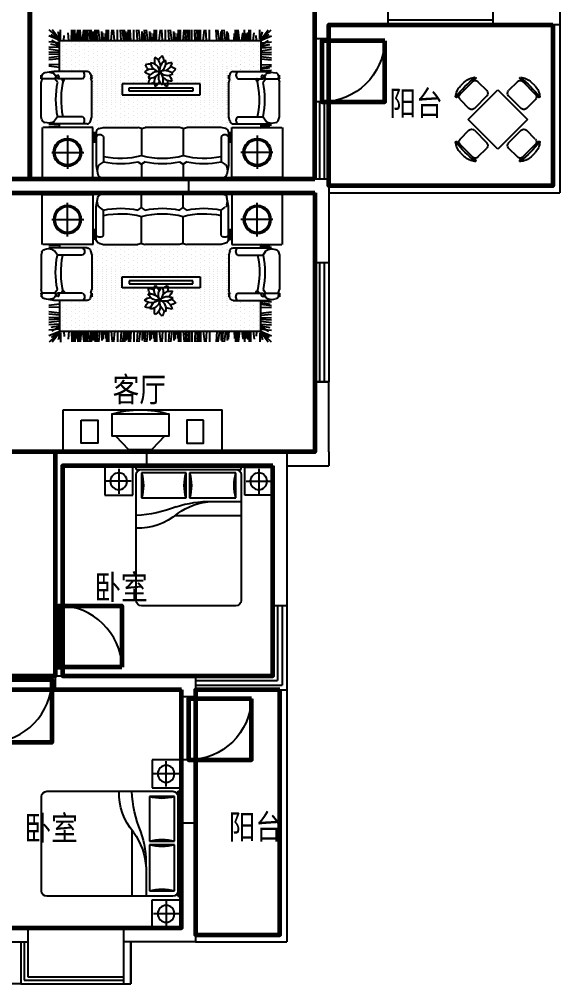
# Model space of a CAD drawing. Extents: x -355483 to -326583, y -641147 to -611949.
# Drawn here: x -335303 to -327583, y -641147 to -627369 of the extents above; entities that cross this region are included whole.
import ezdxf

# ---------------------------------------------------------------- set-up
doc = ezdxf.new("R2010")
doc.units = 0
doc.header["$LTSCALE"] = 1000
doc.header["$MEASUREMENT"] = 0
doc.layers.get('0').update_dxf_attribs({"linetype": 'CONTINUOUS'})
for name, color, linetype in [('BALCONY', 2, 'CONTINUOUS'), ('JG', 8, 'CONTINUOUS'), ('JIAJU', 252, 'CONTINUOUS'), ('PL', 8, 'CONTINUOUS'), ('PUB_DIM', 3, 'CONTINUOUS'), ('PUB_TEXT', 7, 'CONTINUOUS'), ('WALL', 2, 'CONTINUOUS'), ('WINDOW', 3, 'CONTINUOUS'), ('洁具', 6, 'CONTINUOUS')]:
    doc.layers.add(name, color=color, linetype=linetype)
for name, color, linetype, lineweight in [('GT_卧室', 1, 'CONTINUOUS', 60), ('GT_客厅', 2, 'CONTINUOUS', 60), ('GT_过道', 30, 'CONTINUOUS', 60), ('GT_门', 245, 'CONTINUOUS', 60), ('GT_阳台', 6, 'CONTINUOUS', 60), ('GT_餐厅', 3, 'CONTINUOUS', 60)]:
    doc.layers.add(name, color=color, linetype=linetype, lineweight=lineweight)
doc.layers.get('PUB_DIM').off()
doc.styles.add('-黑体', font='simhei.ttf', dxfattribs={"width": 0.7})
doc.styles.add('ATT', font='TXT')
doc.styles.add('DIM_FONT', font='ROMAND.shx', dxfattribs={"width": 0.7})
doc.styles.get("Standard").update_dxf_attribs({"font": 'GBENOR', "bigfont": 'GBCBIG'})

# ---------------------------------------------------------------- blocks, each defined once
blk = doc.blocks.new('12PPLT03')
at = {"color": 0, "linetype": 'ByBlock'}
for centre, radius, start, end in [((-0.374, 0.045), 0.323, 57.5086, 91.2476), ((0.135, 0.406), 0.518, 184.2105, 205.3514), ((0.152, 0.32), 0.354, 170.7761, 244.5159), ((-0.318, 0.073), 0.327, 347.0447, 68.2473), ((0.333, 0.25), 0.417, 143.1301, 173.4932), ((-0.292, 0.25), 0.384, 351.1324, 40.6013), ((0.428, -0.003), 0.518, 112.2105, 133.3514), ((-0.073, 0.37), 0.323, 345.5086, 19.2476), ((-0.328, -0.2), 0.384, 63.1324, 112.6013), ((-0.135, 0.394), 0.417, 215.1301, 245.4932), ((-0.168, -0.28), 0.327, 59.0447, 140.2473), ((-0.257, 0.244), 0.354, 242.7761, 316.5159), ((-0.311, -0.169), 0.354, 314.7761, 28.5159), ((-0.029, 0.325), 0.327, 275.0447, 356.2473), ((0.351, -0.046), 0.354, 98.7761, 172.5159), ((0.065, -0.348), 0.354, 26.7761, 100.5159), ((0.3, 0.128), 0.327, 203.0447, 284.2473), ((0.148, 0.355), 0.384, 279.1324, 328.6013), ((0.341, -0.24), 0.417, 71.1301, 101.4931), ((0.129, -0.408), 0.518, 40.2105, 61.3514), ((-0.159, -0.342), 0.323, 129.5086, 163.2476), ((-0.344, 0.254), 0.518, 256.2105, 277.3514), ((0.089, -0.374), 0.384, 135.1324, 184.6013), ((-0.417, -0.006), 0.417, 287.1301, 317.4932), ((0.214, -0.246), 0.327, 131.0447, 212.2473), ((0.383, -0.031), 0.384, 207.1324, 256.6013), ((-0.123, -0.398), 0.417, 359.1301, 29.4931), ((0.329, 0.183), 0.323, 273.5086, 307.2476), ((0.276, -0.256), 0.323, 201.5086, 235.2476), ((-0.348, -0.249), 0.518, 328.2105, 349.3514)]:
    blk.add_arc(centre, radius, start, end, dxfattribs=at)
at = {"color": 0, "linetype": 'ByBlock', "style": 'ATT'}
for tag, p, flags in [('ITEM', (0, -2.25), 3), ('ROOM_NUMBER', (0, -3.583), 1)]:
    blk.add_attdef(tag, p, '', height=1, dxfattribs=dict(at, flags=flags))
blk = doc.blocks.new('F-FLOW5')
at = {"xscale": 6, "yscale": 6, "zscale": 6}
blk.add_blockref('12PPLT03', (-0.03, 0.27), dxfattribs=at)
blk = doc.blocks.new('-FLOW4')
at = {"xscale": 75, "yscale": 75, "zscale": 75}
blk.add_blockref('F-FLOW5', (-3, -19), dxfattribs=at)
blk = doc.blocks.new('A$C651D3A54')
at = {"layer": 'JG'}
for p, q in [((279, 1967), (116, 2119)), ((276, 1967), (158, 2119)), ((267, 1993), (242, 2089)), ((280, 1986), (280, 2119)), ((398, 1965), (385, 2077)), ((436, 1965), (438, 2118)), ((456, 1965), (456, 2118)), ((472, 1965), (476, 2081)), ((485, 1965), (484, 2118)), ((493, 1965), (491, 2067)), ((512, 1965), (524, 2118)), ((523, 1965), (540, 2118)), ((523, 1965), (529, 2077)), ((543, 1965), (543, 2077)), ((560, 1965), (548, 2068)), ((571, 1965), (559, 2118)), ((594, 1965), (613, 2118)), ((616, 1965), (616, 2118)), ((622, 1965), (624, 2118)), ((631, 1965), (642, 2118)), ((634, 1965), (640, 2077)), ((648, 1965), (653, 2118)), ((668, 1965), (657, 2118)), ((669, 1965), (666, 2067)), ((705, 1965), (686, 2118)), ((718, 1965), (716, 2118)), ((731, 1965), (731, 2096)), ((752, 1965), (746, 2077)), ((750, 1965), (756, 2077)), ((755, 1965), (755, 2096)), ((756, 1965), (773, 2118)), ((770, 1965), (770, 2096)), ((776, 1965), (770, 2077)), ((781, 1965), (784, 2067)), ((804, 1965), (792, 2118)), ((803, 1965), (793, 2118)), ((803, 1965), (798, 2118)), ((841, 1965), (821, 2118)), ((867, 1965), (867, 2096)), ((887, 1965), (881, 2077)), ((917, 1965), (919, 2067)), ((938, 1965), (933, 2118)), ((963, 1965), (961, 2118)), ((1001, 1965), (1018, 2118)), ((1049, 1965), (1037, 2118)), ((1093, 1965), (1093, 2118)), ((1146, 1965), (1135, 2118)), ((1183, 1965), (1164, 2118)), ((1195, 1965), (1194, 2118)), ((1209, 1965), (1209, 2096)), ((1229, 1965), (1223, 2077)), ((1233, 1965), (1250, 2118)), ((1259, 1965), (1261, 2067)), ((1281, 1965), (1269, 2118)), ((1280, 1965), (1275, 2118)), ((1326, 1965), (1326, 2118)), ((1378, 1965), (1368, 2118)), ((1415, 1965), (1396, 2118)), ((1442, 1965), (1442, 2096)), ((1462, 1965), (1456, 2077)), ((1490, 1965), (1479, 2118)), ((1527, 1965), (1507, 2118)), ((1553, 1965), (1553, 2096)), ((1573, 1965), (1567, 2077)), ((1603, 1965), (1605, 2067)), ((1624, 1965), (1619, 2118)), ((1649, 1965), (1647, 2118)), ((1687, 1965), (1704, 2118)), ((1735, 1965), (1723, 2118)), ((1779, 1965), (1779, 2118)), ((1832, 1965), (1821, 2118)), ((1869, 1965), (1850, 2118)), ((1895, 1965), (1895, 2096)), ((1915, 1965), (1909, 2077)), ((1945, 1965), (1947, 2067)), ((1966, 1965), (1961, 2118)), ((1991, 1965), (1990, 2118)), ((2029, 1965), (2046, 2118)), ((2060, 1965), (2077, 2118)), ((2077, 1965), (2065, 2118)), ((2108, 1965), (2096, 2118)), ((2122, 1965), (2122, 2118)), ((2153, 1965), (2153, 2118)), ((2205, 1965), (2195, 2118)), ((2202, 1965), (2196, 2077)), ((2243, 1965), (2223, 2118)), ((2232, 1965), (2234, 2067)), ((2253, 1965), (2248, 2118)), ((2269, 1965), (2269, 2096)), ((2278, 1965), (2276, 2118)), ((2316, 1965), (2333, 2118)), ((2364, 1965), (2352, 2118)), ((2408, 1965), (2408, 2118)), ((2509, 1965), (2499, 2118)), ((2547, 1965), (2527, 2118)), ((2573, 1965), (2573, 2096)), ((2596, 1965), (2586, 2118)), ((2593, 1965), (2587, 2077)), ((2633, 1965), (2614, 2118)), ((2659, 1965), (2659, 2096)), ((2680, 1965), (2674, 2077)), ((2760, 1965), (2763, 2067)), ((2782, 1965), (2777, 2118)), ((2798, 1965), (2788, 2118)), ((2795, 1965), (2789, 2077)), ((2807, 1965), (2805, 2118)), ((2835, 1965), (2816, 2118)), ((2869, 1965), (2881, 2068)), ((2886, 1965), (2886, 2077)), ((2906, 1965), (2900, 2077)), ((2917, 1965), (2905, 2118)), ((2936, 1965), (2938, 2067)), ((2957, 1965), (2953, 2081)), ((2973, 1965), (2973, 2118)), ((2993, 1965), (2992, 2118)), ((3031, 1965), (3044, 2077)), ((3067, 2118), (3067, 2118)), ((3124, 1985), (3124, 2118)), ((3125, 1965), (3288, 2118)), ((3128, 1965), (3246, 2118)), ((3137, 1992), (3162, 2088)), ((268, 1967), (110, 2032)), ((263, 1935), (110, 1949)), ((263, 1963), (145, 2054)), ((263, 1901), (156, 1964)), ((301, 1940), (301, 1940)), ((325, 1967), (330, 2039)), ((429, 1940), (429, 1940)), ((556, 1940), (556, 1940)), ((683, 1940), (683, 1940)), ((810, 1940), (810, 1940)), ((937, 1940), (937, 1940)), ((1064, 1940), (1064, 1940)), ((1192, 1940), (1192, 1940)), ((1319, 1940), (1319, 1940)), ((1446, 1940), (1446, 1940)), ((1573, 1940), (1573, 1940)), ((1700, 1940), (1700, 1940)), ((1828, 1940), (1828, 1940)), ((1955, 1940), (1955, 1940)), ((2082, 1940), (2082, 1940)), ((2209, 1940), (2209, 1940)), ((2336, 1940), (2336, 1940)), ((2464, 1940), (2464, 1940)), ((2591, 1940), (2591, 1940)), ((2718, 1940), (2718, 1940)), ((2845, 1940), (2845, 1940)), ((2972, 1940), (2972, 1940)), ((3079, 1965), (3074, 2037)), ((3100, 1940), (3100, 1940)), ((3136, 1965), (3294, 2031)), ((3141, 1961), (3259, 2052)), ((3141, 1901), (3248, 1964)), ((3141, 1899), (3248, 1963)), ((3141, 1935), (3294, 1949)), ((3141, 1933), (3294, 1947)), ((263, 1864), (110, 1873)), ((263, 1821), (110, 1841)), ((263, 1794), (110, 1801)), ((263, 1887), (138, 1912)), ((301, 1876), (301, 1876)), ((301, 1812), (301, 1812)), ((365, 1908), (365, 1908)), ((365, 1844), (365, 1844)), ((429, 1876), (429, 1876)), ((429, 1812), (429, 1812)), ((492, 1908), (492, 1908)), ((492, 1844), (492, 1844)), ((556, 1876), (556, 1876)), ((556, 1812), (556, 1812)), ((619, 1908), (619, 1908)), ((619, 1844), (619, 1844)), ((683, 1876), (683, 1876)), ((683, 1812), (683, 1812)), ((747, 1908), (747, 1908)), ((747, 1844), (747, 1844)), ((810, 1876), (810, 1876)), ((810, 1812), (810, 1812)), ((874, 1908), (874, 1908)), ((874, 1844), (874, 1844)), ((937, 1876), (937, 1876)), ((937, 1812), (937, 1812)), ((1001, 1908), (1001, 1908)), ((1001, 1844), (1001, 1844)), ((1064, 1876), (1064, 1876)), ((1064, 1812), (1064, 1812)), ((1128, 1908), (1128, 1908)), ((1128, 1844), (1128, 1844)), ((1192, 1876), (1192, 1876)), ((1192, 1812), (1192, 1812)), ((1255, 1908), (1255, 1908)), ((1255, 1844), (1255, 1844)), ((1319, 1876), (1319, 1876)), ((1319, 1812), (1319, 1812)), ((1382, 1908), (1382, 1908)), ((1382, 1844), (1382, 1844)), ((1446, 1876), (1446, 1876)), ((1446, 1812), (1446, 1812)), ((1510, 1908), (1510, 1908)), ((1510, 1844), (1510, 1844)), ((1573, 1876), (1573, 1876)), ((1573, 1812), (1573, 1812)), ((1637, 1908), (1637, 1908)), ((1637, 1844), (1637, 1844)), ((1700, 1876), (1700, 1876)), ((1700, 1812), (1700, 1812)), ((1764, 1908), (1764, 1908)), ((1764, 1844), (1764, 1844)), ((1828, 1876), (1828, 1876)), ((1828, 1812), (1828, 1812)), ((1891, 1908), (1891, 1908)), ((1891, 1844), (1891, 1844)), ((1955, 1876), (1955, 1876)), ((1955, 1812), (1955, 1812)), ((2018, 1908), (2018, 1908)), ((2018, 1844), (2018, 1844)), ((2082, 1876), (2082, 1876)), ((2082, 1812), (2082, 1812)), ((2146, 1908), (2146, 1908)), ((2146, 1844), (2146, 1844)), ((2209, 1876), (2209, 1876)), ((2209, 1812), (2209, 1812)), ((2273, 1908), (2273, 1908)), ((2273, 1844), (2273, 1844)), ((2336, 1876), (2336, 1876)), ((2336, 1812), (2336, 1812)), ((2400, 1908), (2400, 1908)), ((2400, 1844), (2400, 1844)), ((2464, 1876), (2464, 1876)), ((2464, 1812), (2464, 1812)), ((2527, 1908), (2527, 1908)), ((2527, 1844), (2527, 1844)), ((2591, 1876), (2591, 1876)), ((2591, 1812), (2591, 1812)), ((2654, 1908), (2654, 1908)), ((2654, 1844), (2654, 1844)), ((2718, 1876), (2718, 1876)), ((2718, 1812), (2718, 1812)), ((2782, 1908), (2782, 1908)), ((2782, 1844), (2782, 1844)), ((2845, 1876), (2845, 1876)), ((2845, 1812), (2845, 1812)), ((2909, 1908), (2909, 1908)), ((2909, 1844), (2909, 1844)), ((2972, 1876), (2972, 1876)), ((2972, 1812), (2972, 1812)), ((3036, 1908), (3036, 1908)), ((3036, 1844), (3036, 1844)), ((3100, 1876), (3100, 1876)), ((3100, 1812), (3100, 1812)), ((3141, 1887), (3266, 1912)), ((3141, 1886), (3266, 1910)), ((3141, 1864), (3294, 1873)), ((3141, 1862), (3294, 1872)), ((3141, 1821), (3294, 1841)), ((3141, 1794), (3294, 1801)), ((263, 1772), (110, 1766)), ((263, 1737), (110, 1721)), ((263, 1704), (110, 1689)), ((301, 1749), (301, 1749)), ((301, 1685), (301, 1685)), ((365, 1781), (365, 1781)), ((365, 1717), (365, 1717)), ((429, 1749), (429, 1749)), ((429, 1685), (429, 1685)), ((492, 1781), (492, 1781)), ((492, 1717), (492, 1717)), ((556, 1749), (556, 1749)), ((556, 1685), (556, 1685)), ((619, 1781), (619, 1781)), ((619, 1717), (619, 1717)), ((683, 1749), (683, 1749)), ((683, 1685), (683, 1685)), ((747, 1781), (747, 1781)), ((747, 1717), (747, 1717)), ((810, 1749), (810, 1749)), ((810, 1685), (810, 1685)), ((874, 1781), (874, 1781)), ((874, 1717), (874, 1717)), ((937, 1749), (937, 1749)), ((937, 1685), (937, 1685)), ((1001, 1781), (1001, 1781)), ((1001, 1717), (1001, 1717)), ((1064, 1749), (1064, 1749)), ((1064, 1685), (1064, 1685)), ((1128, 1781), (1128, 1781)), ((1128, 1717), (1128, 1717)), ((1192, 1749), (1192, 1749)), ((1192, 1685), (1192, 1685)), ((1255, 1781), (1255, 1781)), ((1255, 1717), (1255, 1717)), ((1319, 1749), (1319, 1749)), ((1319, 1685), (1319, 1685)), ((1382, 1781), (1382, 1781)), ((1382, 1717), (1382, 1717)), ((1446, 1749), (1446, 1749)), ((1446, 1685), (1446, 1685)), ((1510, 1781), (1510, 1781)), ((1510, 1717), (1510, 1717)), ((1573, 1749), (1573, 1749)), ((1573, 1685), (1573, 1685)), ((1637, 1781), (1637, 1781)), ((1637, 1717), (1637, 1717)), ((1700, 1749), (1700, 1749)), ((1700, 1685), (1700, 1685)), ((1764, 1781), (1764, 1781)), ((1764, 1717), (1764, 1717)), ((1828, 1749), (1828, 1749)), ((1828, 1685), (1828, 1685)), ((1891, 1781), (1891, 1781)), ((1891, 1717), (1891, 1717)), ((1955, 1749), (1955, 1749)), ((1955, 1685), (1955, 1685)), ((2018, 1781), (2018, 1781)), ((2018, 1717), (2018, 1717)), ((2082, 1749), (2082, 1749)), ((2082, 1685), (2082, 1685)), ((2146, 1781), (2146, 1781)), ((2146, 1717), (2146, 1717)), ((2209, 1749), (2209, 1749)), ((2209, 1685), (2209, 1685)), ((2273, 1781), (2273, 1781)), ((2273, 1717), (2273, 1717)), ((2336, 1749), (2336, 1749)), ((2336, 1685), (2336, 1685)), ((2400, 1781), (2400, 1781)), ((2400, 1717), (2400, 1717)), ((2464, 1749), (2464, 1749)), ((2464, 1685), (2464, 1685)), ((2527, 1781), (2527, 1781)), ((2527, 1717), (2527, 1717)), ((2591, 1749), (2591, 1749)), ((2591, 1685), (2591, 1685)), ((2654, 1781), (2654, 1781)), ((2654, 1717), (2654, 1717)), ((2718, 1749), (2718, 1749)), ((2718, 1685), (2718, 1685)), ((2782, 1781), (2782, 1781)), ((2782, 1717), (2782, 1717)), ((2845, 1749), (2845, 1749)), ((2845, 1685), (2845, 1685)), ((2909, 1781), (2909, 1781)), ((2909, 1717), (2909, 1717)), ((2972, 1749), (2972, 1749)), ((2972, 1685), (2972, 1685)), ((3036, 1781), (3036, 1781)), ((3036, 1717), (3036, 1717)), ((3100, 1749), (3100, 1749)), ((3100, 1685), (3100, 1685)), ((3141, 1772), (3294, 1766)), ((3141, 1737), (3294, 1721)), ((3141, 1704), (3294, 1689)), ((181, 1524), (53, 1503)), ((263, 1623), (110, 1620)), ((263, 1579), (110, 1599)), ((657, 1524), (181, 1524)), ((301, 1622), (301, 1622)), ((301, 1558), (301, 1558)), ((365, 1653), (365, 1653)), ((365, 1590), (365, 1590)), ((365, 1526), (365, 1526)), ((429, 1622), (429, 1622)), ((429, 1558), (429, 1558)), ((492, 1653), (492, 1653)), ((492, 1590), (492, 1590)), ((492, 1526), (492, 1526)), ((556, 1622), (556, 1622)), ((556, 1558), (556, 1558)), ((619, 1653), (619, 1653)), ((619, 1590), (619, 1590)), ((619, 1526), (619, 1526)), ((683, 1622), (683, 1622)), ((683, 1558), (683, 1558)), ((747, 1653), (747, 1653)), ((747, 1590), (747, 1590)), ((747, 1560), (747, 1560)), ((747, 1526), (747, 1526)), ((810, 1622), (810, 1622)), ((810, 1592), (810, 1592)), ((810, 1558), (810, 1558)), ((810, 1528), (810, 1528)), ((874, 1653), (874, 1653)), ((874, 1590), (874, 1590)), ((874, 1560), (874, 1560)), ((874, 1526), (874, 1526)), ((937, 1622), (937, 1622)), ((937, 1592), (937, 1592)), ((937, 1558), (937, 1558)), ((937, 1528), (937, 1528)), ((1001, 1653), (1001, 1653)), ((1001, 1590), (1001, 1590)), ((1001, 1560), (1001, 1560)), ((1001, 1526), (1001, 1526)), ((1064, 1622), (1064, 1622)), ((1064, 1592), (1064, 1592)), ((1064, 1558), (1064, 1558)), ((1064, 1528), (1064, 1528)), ((1128, 1653), (1128, 1653)), ((1128, 1590), (1128, 1590)), ((1128, 1560), (1128, 1560)), ((1128, 1526), (1128, 1526)), ((1192, 1622), (1192, 1622)), ((1192, 1558), (1192, 1558)), ((1255, 1653), (1255, 1653)), ((1255, 1590), (1255, 1590)), ((1255, 1526), (1255, 1526)), ((1319, 1622), (1319, 1622)), ((1319, 1558), (1319, 1558)), ((1382, 1653), (1382, 1653)), ((1382, 1590), (1382, 1590)), ((1382, 1526), (1382, 1526)), ((1446, 1622), (1446, 1622)), ((1446, 1558), (1446, 1558)), ((1510, 1653), (1510, 1653)), ((1510, 1590), (1510, 1590)), ((1510, 1526), (1510, 1526)), ((1573, 1622), (1573, 1622)), ((1573, 1558), (1573, 1558)), ((1637, 1653), (1637, 1653)), ((1637, 1590), (1637, 1590)), ((1637, 1526), (1637, 1526)), ((1700, 1622), (1700, 1622)), ((1700, 1558), (1700, 1558)), ((1764, 1653), (1764, 1653)), ((1764, 1590), (1764, 1590)), ((1764, 1526), (1764, 1526)), ((1828, 1622), (1828, 1622)), ((1828, 1558), (1828, 1558)), ((1891, 1653), (1891, 1653)), ((1891, 1590), (1891, 1590)), ((1891, 1526), (1891, 1526)), ((1955, 1622), (1955, 1622)), ((1955, 1558), (1955, 1558)), ((2018, 1653), (2018, 1653)), ((2018, 1590), (2018, 1590)), ((2018, 1526), (2018, 1526)), ((2082, 1622), (2082, 1622)), ((2082, 1558), (2082, 1558)), ((2146, 1653), (2146, 1653)), ((2146, 1590), (2146, 1590)), ((2146, 1526), (2146, 1526)), ((2209, 1622), (2209, 1622)), ((2209, 1558), (2209, 1558)), ((2273, 1653), (2273, 1653)), ((2273, 1590), (2273, 1590)), ((2273, 1560), (2273, 1560)), ((2273, 1526), (2273, 1526)), ((2336, 1622), (2336, 1622)), ((2336, 1592), (2336, 1592)), ((2336, 1558), (2336, 1558)), ((2336, 1528), (2336, 1528)), ((2400, 1653), (2400, 1653)), ((2400, 1590), (2400, 1590)), ((2400, 1560), (2400, 1560)), ((2400, 1526), (2400, 1526)), ((2464, 1622), (2464, 1622)), ((2464, 1592), (2464, 1592)), ((2464, 1558), (2464, 1558)), ((2464, 1528), (2464, 1528)), ((2527, 1653), (2527, 1653)), ((2527, 1590), (2527, 1590)), ((2527, 1560), (2527, 1560)), ((2527, 1526), (2527, 1526)), ((2591, 1622), (2591, 1622)), ((2591, 1592), (2591, 1592)), ((2591, 1558), (2591, 1558)), ((2591, 1528), (2591, 1528)), ((2654, 1653), (2654, 1653)), ((2654, 1590), (2654, 1590)), ((2654, 1560), (2654, 1560)), ((2654, 1526), (2654, 1526)), ((2657, 1590), (2657, 1590)), ((2657, 1560), (2657, 1560)), ((2657, 1526), (2657, 1526)), ((2718, 1622), (2718, 1622)), ((2718, 1592), (2718, 1592)), ((2718, 1558), (2718, 1558)), ((2718, 1528), (2718, 1528)), ((2721, 1622), (2721, 1622)), ((2721, 1558), (2721, 1558)), ((2746, 1524), (3223, 1524)), ((2782, 1653), (2782, 1653)), ((2782, 1590), (2782, 1590)), ((2782, 1526), (2782, 1526)), ((2785, 1590), (2785, 1590)), ((2785, 1526), (2785, 1526)), ((2845, 1622), (2845, 1622)), ((2845, 1558), (2845, 1558)), ((2848, 1622), (2848, 1622)), ((2848, 1558), (2848, 1558)), ((2909, 1653), (2909, 1653)), ((2909, 1590), (2909, 1590)), ((2909, 1526), (2909, 1526)), ((2912, 1590), (2912, 1590)), ((2912, 1526), (2912, 1526)), ((2972, 1622), (2972, 1622)), ((2972, 1558), (2972, 1558)), ((2975, 1622), (2975, 1622)), ((2975, 1558), (2975, 1558)), ((3036, 1653), (3036, 1653)), ((3036, 1590), (3036, 1590)), ((3036, 1526), (3036, 1526)), ((3039, 1590), (3039, 1590)), ((3039, 1526), (3039, 1526)), ((3100, 1622), (3100, 1622)), ((3100, 1558), (3100, 1558)), ((3103, 1622), (3103, 1622)), ((3103, 1558), (3103, 1558)), ((3141, 1623), (3294, 1620)), ((3141, 1623), (3294, 1620)), ((3141, 1579), (3294, 1599)), ((3141, 1579), (3294, 1599)), ((3141, 1556), (3266, 1581)), ((3141, 1555), (3266, 1579)), ((3141, 1532), (3294, 1542)), ((3223, 1524), (3351, 1503)), ((0, 1421), (0, 1472)), ((11, 1429), (0, 1472)), ((11, 1464), (0, 1421)), ((11, 1413), (0, 1369)), ((198, 1421), (14, 1421)), ((160, 1502), (110, 1512)), ((233, 1421), (193, 1480)), ((233, 1472), (198, 1421)), ((233, 1369), (198, 1421)), ((594, 1421), (233, 1421)), ((708, 1485), (724, 1421)), ((711, 1421), (724, 1472)), ((711, 1421), (724, 1369)), ((724, 1421), (724, 1472)), ((747, 1497), (747, 1497)), ((747, 1463), (747, 1463)), ((747, 1433), (747, 1433)), ((747, 1399), (747, 1399)), ((810, 1494), (810, 1494)), ((810, 1465), (810, 1465)), ((810, 1431), (810, 1431)), ((810, 1401), (810, 1401)), ((874, 1497), (874, 1497)), ((874, 1463), (874, 1463)), ((874, 1433), (874, 1433)), ((874, 1399), (874, 1399)), ((937, 1494), (937, 1494)), ((937, 1465), (937, 1465)), ((937, 1431), (937, 1431)), ((937, 1401), (937, 1401)), ((1001, 1497), (1001, 1497)), ((1001, 1463), (1001, 1463)), ((1001, 1433), (1001, 1433)), ((1001, 1399), (1001, 1399)), ((1064, 1494), (1064, 1494)), ((1064, 1465), (1064, 1465)), ((1064, 1431), (1064, 1431)), ((1064, 1401), (1064, 1401)), ((1128, 1497), (1128, 1497)), ((1128, 1463), (1128, 1463)), ((1128, 1433), (1128, 1433)), ((1128, 1399), (1128, 1399)), ((1192, 1494), (1192, 1494)), ((1192, 1431), (1192, 1431)), ((1255, 1463), (1255, 1463)), ((1255, 1399), (1255, 1399)), ((1319, 1494), (1319, 1494)), ((1319, 1431), (1319, 1431)), ((1382, 1463), (1382, 1463)), ((1382, 1399), (1382, 1399)), ((1446, 1494), (1446, 1494)), ((1446, 1431), (1446, 1431)), ((1510, 1463), (1510, 1463)), ((1510, 1399), (1510, 1399)), ((1573, 1494), (1573, 1494)), ((1573, 1431), (1573, 1431)), ((1637, 1463), (1637, 1463)), ((1637, 1399), (1637, 1399)), ((1700, 1494), (1700, 1494)), ((1700, 1431), (1700, 1431)), ((1764, 1463), (1764, 1463)), ((1764, 1399), (1764, 1399)), ((1828, 1494), (1828, 1494)), ((1828, 1431), (1828, 1431)), ((1891, 1463), (1891, 1463)), ((1891, 1399), (1891, 1399)), ((1955, 1494), (1955, 1494)), ((1955, 1431), (1955, 1431)), ((2018, 1463), (2018, 1463)), ((2018, 1399), (2018, 1399)), ((2082, 1494), (2082, 1494)), ((2082, 1431), (2082, 1431)), ((2146, 1463), (2146, 1463)), ((2146, 1399), (2146, 1399)), ((2209, 1494), (2209, 1494)), ((2209, 1431), (2209, 1431)), ((2273, 1497), (2273, 1497)), ((2273, 1463), (2273, 1463)), ((2273, 1433), (2273, 1433)), ((2273, 1399), (2273, 1399)), ((2336, 1494), (2336, 1494)), ((2336, 1465), (2336, 1465)), ((2336, 1431), (2336, 1431)), ((2336, 1401), (2336, 1401)), ((2400, 1497), (2400, 1497)), ((2400, 1463), (2400, 1463)), ((2400, 1433), (2400, 1433)), ((2400, 1399), (2400, 1399)), ((2464, 1494), (2464, 1494)), ((2464, 1465), (2464, 1465)), ((2464, 1431), (2464, 1431)), ((2464, 1401), (2464, 1401)), ((2527, 1497), (2527, 1497)), ((2527, 1463), (2527, 1463)), ((2527, 1433), (2527, 1433)), ((2527, 1399), (2527, 1399)), ((2591, 1494), (2591, 1494)), ((2591, 1465), (2591, 1465)), ((2591, 1431), (2591, 1431)), ((2591, 1401), (2591, 1401)), ((2654, 1497), (2654, 1497)), ((2654, 1463), (2654, 1463)), ((2654, 1433), (2654, 1433)), ((2654, 1399), (2654, 1399)), ((2657, 1497), (2657, 1497)), ((2657, 1463), (2657, 1463)), ((2657, 1433), (2657, 1433)), ((2657, 1399), (2657, 1399)), ((2696, 1485), (2680, 1421)), ((2680, 1421), (2680, 1472)), ((2693, 1421), (2680, 1472)), ((2693, 1421), (2680, 1369)), ((2718, 1494), (2718, 1494)), ((2718, 1465), (2718, 1465)), ((2718, 1431), (2718, 1431)), ((2718, 1401), (2718, 1401)), ((2810, 1421), (3171, 1421)), ((3171, 1421), (3211, 1480)), ((3171, 1472), (3206, 1421)), ((3171, 1369), (3206, 1421)), ((3206, 1421), (3390, 1421)), ((3244, 1502), (3294, 1512)), ((3393, 1429), (3404, 1472)), ((3393, 1464), (3404, 1421)), ((3393, 1413), (3404, 1369)), ((3404, 1421), (3404, 1472)), ((0, 878), (0, 1369)), ((724, 878), (724, 1369)), ((747, 1369), (747, 1369)), ((747, 1335), (747, 1335)), ((747, 1306), (747, 1306)), ((747, 1272), (747, 1272)), ((747, 1242), (747, 1242)), ((810, 1367), (810, 1367)), ((810, 1338), (810, 1338)), ((810, 1304), (810, 1304)), ((810, 1274), (810, 1274)), ((874, 1369), (874, 1369)), ((874, 1335), (874, 1335)), ((874, 1306), (874, 1306)), ((874, 1272), (874, 1272)), ((874, 1242), (874, 1242)), ((937, 1367), (937, 1367)), ((937, 1338), (937, 1338)), ((937, 1304), (937, 1304)), ((937, 1274), (937, 1274)), ((1001, 1369), (1001, 1369)), ((1001, 1335), (1001, 1335)), ((1001, 1306), (1001, 1306)), ((1001, 1272), (1001, 1272)), ((1001, 1242), (1001, 1242)), ((1064, 1367), (1064, 1367)), ((1064, 1338), (1064, 1338)), ((1064, 1304), (1064, 1304)), ((1064, 1274), (1064, 1274)), ((1128, 1369), (1128, 1369)), ((1128, 1335), (1128, 1335)), ((1128, 1306), (1128, 1306)), ((1128, 1272), (1128, 1272)), ((1128, 1242), (1128, 1242)), ((1158, 1345), (1158, 1188)), ((2271, 1345), (1158, 1345)), ((1192, 1367), (1192, 1367)), ((1260, 1289), (2169, 1289)), ((1260, 1243), (1260, 1289)), ((2169, 1243), (1260, 1243)), ((1319, 1367), (1319, 1367)), ((1446, 1367), (1446, 1367)), ((1573, 1367), (1573, 1367)), ((1700, 1367), (1700, 1367)), ((1828, 1367), (1828, 1367)), ((1955, 1367), (1955, 1367)), ((2082, 1367), (2082, 1367)), ((2169, 1289), (2169, 1243)), ((2209, 1367), (2209, 1367)), ((2271, 1188), (2271, 1345)), ((2273, 1369), (2273, 1369)), ((2273, 1335), (2273, 1335)), ((2273, 1306), (2273, 1306)), ((2273, 1272), (2273, 1272)), ((2273, 1242), (2273, 1242)), ((2336, 1367), (2336, 1367)), ((2336, 1338), (2336, 1338)), ((2336, 1304), (2336, 1304)), ((2336, 1274), (2336, 1274)), ((2400, 1369), (2400, 1369)), ((2400, 1335), (2400, 1335)), ((2400, 1306), (2400, 1306)), ((2400, 1272), (2400, 1272)), ((2400, 1242), (2400, 1242)), ((2464, 1367), (2464, 1367)), ((2464, 1338), (2464, 1338)), ((2464, 1304), (2464, 1304)), ((2464, 1274), (2464, 1274)), ((2527, 1369), (2527, 1369)), ((2527, 1335), (2527, 1335)), ((2527, 1306), (2527, 1306)), ((2527, 1272), (2527, 1272)), ((2527, 1242), (2527, 1242)), ((2591, 1367), (2591, 1367)), ((2591, 1338), (2591, 1338)), ((2591, 1304), (2591, 1304)), ((2591, 1274), (2591, 1274)), ((2654, 1369), (2654, 1369)), ((2654, 1335), (2654, 1335)), ((2654, 1306), (2654, 1306)), ((2654, 1272), (2654, 1272)), ((2654, 1242), (2654, 1242)), ((2657, 1369), (2657, 1369)), ((2657, 1335), (2657, 1335)), ((2657, 1306), (2657, 1306)), ((2657, 1272), (2657, 1272)), ((2657, 1242), (2657, 1242)), ((2680, 878), (2680, 1369)), ((2718, 1367), (2718, 1367)), ((2718, 1338), (2718, 1338)), ((2718, 1304), (2718, 1304)), ((2718, 1274), (2718, 1274)), ((3404, 878), (3404, 1369)), ((747, 1208), (747, 1208)), ((747, 1179), (747, 1179)), ((747, 1145), (747, 1145)), ((747, 1115), (747, 1115)), ((810, 1240), (810, 1240)), ((810, 1210), (810, 1210)), ((810, 1176), (810, 1176)), ((810, 1147), (810, 1147)), ((810, 1113), (810, 1113)), ((874, 1208), (874, 1208)), ((874, 1179), (874, 1179)), ((874, 1145), (874, 1145)), ((874, 1115), (874, 1115)), ((937, 1240), (937, 1240)), ((937, 1210), (937, 1210)), ((937, 1176), (937, 1176)), ((937, 1147), (937, 1147)), ((937, 1113), (937, 1113)), ((1001, 1208), (1001, 1208)), ((1001, 1179), (1001, 1179)), ((1001, 1145), (1001, 1145)), ((1001, 1115), (1001, 1115)), ((1064, 1240), (1064, 1240)), ((1064, 1210), (1064, 1210)), ((1064, 1176), (1064, 1176)), ((1064, 1147), (1064, 1147)), ((1064, 1113), (1064, 1113)), ((1128, 1208), (1128, 1208)), ((1128, 1179), (1128, 1179)), ((1128, 1145), (1128, 1145)), ((1128, 1115), (1128, 1115)), ((1158, 1188), (2271, 1188)), ((1192, 1147), (1192, 1147)), ((1255, 1179), (1255, 1179)), ((1255, 1115), (1255, 1115)), ((1319, 1147), (1319, 1147)), ((1382, 1179), (1382, 1179)), ((1382, 1115), (1382, 1115)), ((1446, 1147), (1446, 1147)), ((1510, 1179), (1510, 1179)), ((1510, 1115), (1510, 1115)), ((1573, 1147), (1573, 1147)), ((1637, 1179), (1637, 1179)), ((1637, 1115), (1637, 1115)), ((1700, 1147), (1700, 1147)), ((1764, 1179), (1764, 1179)), ((1764, 1115), (1764, 1115)), ((1828, 1147), (1828, 1147)), ((1891, 1179), (1891, 1179)), ((1891, 1115), (1891, 1115)), ((1955, 1147), (1955, 1147)), ((2018, 1179), (2018, 1179)), ((2018, 1115), (2018, 1115)), ((2082, 1147), (2082, 1147)), ((2146, 1179), (2146, 1179)), ((2146, 1115), (2146, 1115)), ((2209, 1147), (2209, 1147)), ((2273, 1208), (2273, 1208)), ((2273, 1179), (2273, 1179)), ((2273, 1145), (2273, 1145)), ((2273, 1115), (2273, 1115)), ((2336, 1240), (2336, 1240)), ((2336, 1210), (2336, 1210)), ((2336, 1176), (2336, 1176)), ((2336, 1147), (2336, 1147)), ((2336, 1113), (2336, 1113)), ((2400, 1208), (2400, 1208)), ((2400, 1179), (2400, 1179)), ((2400, 1145), (2400, 1145)), ((2400, 1115), (2400, 1115)), ((2464, 1240), (2464, 1240)), ((2464, 1210), (2464, 1210)), ((2464, 1176), (2464, 1176)), ((2464, 1147), (2464, 1147)), ((2464, 1113), (2464, 1113)), ((2527, 1208), (2527, 1208)), ((2527, 1179), (2527, 1179)), ((2527, 1145), (2527, 1145)), ((2527, 1115), (2527, 1115)), ((2591, 1240), (2591, 1240)), ((2591, 1210), (2591, 1210)), ((2591, 1176), (2591, 1176)), ((2591, 1147), (2591, 1147)), ((2591, 1113), (2591, 1113)), ((2654, 1208), (2654, 1208)), ((2654, 1179), (2654, 1179)), ((2654, 1145), (2654, 1145)), ((2654, 1115), (2654, 1115)), ((2657, 1208), (2657, 1208)), ((2657, 1179), (2657, 1179)), ((2657, 1145), (2657, 1145)), ((2657, 1115), (2657, 1115)), ((2718, 1240), (2718, 1240)), ((2718, 1210), (2718, 1210)), ((2718, 1176), (2718, 1176)), ((2718, 1147), (2718, 1147)), ((2718, 1113), (2718, 1113)), ((747, 1081), (747, 1081)), ((747, 1051), (747, 1051)), ((747, 988), (747, 988)), ((810, 1083), (810, 1083)), ((810, 1020), (810, 1020)), ((874, 1081), (874, 1081)), ((874, 1051), (874, 1051)), ((874, 988), (874, 988)), ((937, 1083), (937, 1083)), ((937, 1020), (937, 1020)), ((1001, 1081), (1001, 1081)), ((1001, 1051), (1001, 1051)), ((1001, 988), (1001, 988)), ((1064, 1083), (1064, 1083)), ((1064, 1020), (1064, 1020)), ((1128, 1081), (1128, 1081)), ((1128, 1051), (1128, 1051)), ((1128, 988), (1128, 988)), ((1192, 1083), (1192, 1083)), ((1192, 1020), (1192, 1020)), ((1255, 1051), (1255, 1051)), ((1255, 988), (1255, 988)), ((1319, 1083), (1319, 1083)), ((1319, 1020), (1319, 1020)), ((1382, 1051), (1382, 1051)), ((1382, 988), (1382, 988)), ((1446, 1083), (1446, 1083)), ((1446, 1020), (1446, 1020)), ((1510, 1051), (1510, 1051)), ((1510, 988), (1510, 988)), ((1573, 1083), (1573, 1083)), ((1573, 1020), (1573, 1020)), ((1637, 1051), (1637, 1051)), ((1637, 988), (1637, 988)), ((1700, 1083), (1700, 1083)), ((1700, 1020), (1700, 1020)), ((1764, 1051), (1764, 1051)), ((1764, 988), (1764, 988)), ((1828, 1083), (1828, 1083)), ((1828, 1020), (1828, 1020)), ((1891, 1051), (1891, 1051)), ((1891, 988), (1891, 988)), ((1955, 1083), (1955, 1083)), ((1955, 1020), (1955, 1020)), ((2018, 1051), (2018, 1051)), ((2018, 988), (2018, 988)), ((2082, 1083), (2082, 1083)), ((2082, 1020), (2082, 1020)), ((2146, 1051), (2146, 1051)), ((2146, 988), (2146, 988)), ((2209, 1083), (2209, 1083)), ((2209, 1020), (2209, 1020)), ((2273, 1081), (2273, 1081)), ((2273, 1051), (2273, 1051)), ((2273, 988), (2273, 988)), ((2336, 1083), (2336, 1083)), ((2336, 1020), (2336, 1020)), ((2400, 1081), (2400, 1081)), ((2400, 1051), (2400, 1051)), ((2400, 988), (2400, 988)), ((2464, 1083), (2464, 1083)), ((2464, 1020), (2464, 1020)), ((2527, 1081), (2527, 1081)), ((2527, 1051), (2527, 1051)), ((2527, 988), (2527, 988)), ((2591, 1083), (2591, 1083)), ((2591, 1020), (2591, 1020)), ((2654, 1081), (2654, 1081)), ((2654, 1051), (2654, 1051)), ((2654, 988), (2654, 988)), ((2657, 1081), (2657, 1081)), ((2657, 1051), (2657, 1051)), ((2657, 988), (2657, 988)), ((2718, 1083), (2718, 1083)), ((2718, 1020), (2718, 1020)), ((11, 834), (0, 878)), ((233, 878), (193, 818)), ((594, 878), (233, 878)), ((708, 814), (724, 878)), ((747, 924), (747, 924)), ((747, 861), (747, 861)), ((810, 956), (810, 956)), ((810, 892), (810, 892)), ((810, 829), (810, 829)), ((874, 924), (874, 924)), ((874, 861), (874, 861)), ((937, 956), (937, 956)), ((937, 892), (937, 892)), ((937, 829), (937, 829)), ((1001, 924), (1001, 924)), ((1001, 861), (1001, 861)), ((1064, 956), (1064, 956)), ((1064, 892), (1064, 892)), ((1064, 829), (1064, 829)), ((1128, 924), (1128, 924)), ((1128, 861), (1128, 861)), ((1192, 956), (1192, 956)), ((1192, 892), (1192, 892)), ((1192, 829), (1192, 829)), ((1255, 924), (1255, 924)), ((1255, 861), (1255, 861)), ((1319, 956), (1319, 956)), ((1319, 892), (1319, 892)), ((1319, 829), (1319, 829)), ((1382, 924), (1382, 924)), ((1382, 861), (1382, 861)), ((1446, 956), (1446, 956)), ((1446, 892), (1446, 892)), ((1446, 829), (1446, 829)), ((1510, 924), (1510, 924)), ((1510, 861), (1510, 861)), ((1573, 956), (1573, 956)), ((1573, 892), (1573, 892)), ((1573, 829), (1573, 829)), ((1637, 924), (1637, 924)), ((1637, 861), (1637, 861)), ((1700, 956), (1700, 956)), ((1700, 892), (1700, 892)), ((1700, 829), (1700, 829)), ((1764, 924), (1764, 924)), ((1764, 861), (1764, 861)), ((1828, 956), (1828, 956)), ((1828, 892), (1828, 892)), ((1828, 829), (1828, 829)), ((1891, 924), (1891, 924)), ((1891, 861), (1891, 861)), ((1955, 956), (1955, 956)), ((1955, 892), (1955, 892)), ((1955, 829), (1955, 829)), ((2018, 924), (2018, 924)), ((2018, 861), (2018, 861)), ((2082, 956), (2082, 956)), ((2082, 892), (2082, 892)), ((2082, 829), (2082, 829)), ((2146, 924), (2146, 924)), ((2146, 861), (2146, 861)), ((2209, 956), (2209, 956)), ((2209, 892), (2209, 892)), ((2209, 829), (2209, 829)), ((2273, 924), (2273, 924)), ((2273, 861), (2273, 861)), ((2336, 956), (2336, 956)), ((2336, 892), (2336, 892)), ((2336, 829), (2336, 829)), ((2400, 924), (2400, 924)), ((2400, 861), (2400, 861)), ((2464, 956), (2464, 956)), ((2464, 892), (2464, 892)), ((2464, 829), (2464, 829)), ((2527, 924), (2527, 924)), ((2527, 861), (2527, 861)), ((2591, 956), (2591, 956)), ((2591, 892), (2591, 892)), ((2591, 829), (2591, 829)), ((2654, 924), (2654, 924)), ((2654, 861), (2654, 861)), ((2657, 924), (2657, 924)), ((2657, 861), (2657, 861)), ((2696, 814), (2680, 878)), ((2718, 956), (2718, 956)), ((2718, 892), (2718, 892)), ((2718, 829), (2718, 829)), ((2810, 878), (3171, 878)), ((3171, 878), (3211, 818)), ((3393, 834), (3404, 878)), ((16, 724), (16, 11)), ((738, 724), (26, 724)), ((181, 775), (53, 796)), ((160, 796), (110, 786)), ((263, 763), (110, 769)), ((263, 740), (110, 734)), ((657, 775), (181, 775)), ((301, 765), (301, 765)), ((365, 733), (365, 733)), ((429, 765), (429, 765)), ((492, 733), (492, 733)), ((556, 765), (556, 765)), ((619, 733), (619, 733)), ((683, 765), (683, 765)), ((738, 11), (738, 724)), ((747, 797), (747, 797)), ((747, 733), (747, 733)), ((810, 765), (810, 765)), ((829, 708), (893, 724)), ((874, 797), (874, 797)), ((874, 733), (874, 733)), ((893, 724), (1384, 724)), ((937, 765), (937, 765)), ((1001, 797), (1001, 797)), ((1001, 733), (1001, 733)), ((1064, 765), (1064, 765)), ((1128, 797), (1128, 797)), ((1128, 733), (1128, 733)), ((1192, 765), (1192, 765)), ((1255, 797), (1255, 797)), ((1255, 733), (1255, 733)), ((1319, 765), (1319, 765)), ((1382, 797), (1382, 797)), ((1382, 733), (1382, 733)), ((1436, 711), (1384, 724)), ((1436, 711), (1487, 724)), ((1436, 711), (1436, 322)), ((1446, 765), (1446, 765)), ((1978, 724), (1487, 724)), ((1510, 797), (1510, 797)), ((1510, 733), (1510, 733)), ((1573, 765), (1573, 765)), ((1637, 797), (1637, 797)), ((1637, 733), (1637, 733)), ((1700, 765), (1700, 765)), ((1764, 797), (1764, 797)), ((1764, 733), (1764, 733)), ((1828, 765), (1828, 765)), ((1891, 797), (1891, 797)), ((1891, 733), (1891, 733)), ((1955, 765), (1955, 765)), ((2030, 711), (1978, 724)), ((2018, 797), (2018, 797)), ((2018, 733), (2018, 733)), ((2030, 711), (2082, 724)), ((2030, 711), (2030, 322)), ((2082, 765), (2082, 765)), ((2573, 724), (2082, 724)), ((2146, 797), (2146, 797)), ((2146, 733), (2146, 733)), ((2209, 765), (2209, 765)), ((2273, 797), (2273, 797)), ((2273, 733), (2273, 733)), ((2336, 765), (2336, 765)), ((2400, 797), (2400, 797)), ((2400, 733), (2400, 733)), ((2464, 765), (2464, 765)), ((2527, 797), (2527, 797)), ((2527, 733), (2527, 733)), ((2637, 708), (2573, 724)), ((2591, 765), (2591, 765)), ((2654, 797), (2654, 797)), ((2654, 733), (2654, 733)), ((2657, 797), (2657, 797)), ((2718, 765), (2718, 765)), ((2718, 702), (2718, 702)), ((2721, 765), (2721, 765)), ((2727, 724), (3439, 724)), ((2727, 11), (2727, 724)), ((2746, 775), (3223, 775)), ((2782, 733), (2782, 733)), ((2845, 765), (2845, 765)), ((2848, 765), (2848, 765)), ((2909, 733), (2909, 733)), ((2972, 765), (2972, 765)), ((2975, 765), (2975, 765)), ((3036, 733), (3036, 733)), ((3100, 765), (3100, 765)), ((3103, 765), (3103, 765)), ((3141, 772), (3294, 768)), ((3141, 763), (3294, 769)), ((3141, 744), (3294, 763)), ((3141, 720), (3266, 745)), ((3141, 719), (3266, 743)), ((3223, 775), (3351, 796)), ((3244, 796), (3294, 786)), ((3450, 724), (3450, 11)), ((377, 610), (377, 131)), ((752, 648), (746, 522)), ((747, 670), (747, 670)), ((755, 648), (755, 503)), ((770, 648), (770, 503)), ((781, 648), (784, 532)), ((789, 657), (789, 181)), ((893, 594), (893, 233)), ((2573, 594), (2573, 233)), ((2676, 657), (2676, 181)), ((2685, 648), (2682, 532)), ((2696, 648), (2696, 503)), ((2710, 648), (2710, 503)), ((2713, 648), (2720, 522)), ((3088, 610), (3088, 131)), ((152, 368), (612, 368)), ((3313, 368), (2853, 368)), ((789, 181), (811, 53)), ((811, 160), (801, 110)), ((893, 233), (833, 193)), ((1384, 233), (1436, 198)), ((1487, 233), (1436, 198)), ((1436, 198), (1436, 14)), ((1978, 233), (2030, 198)), ((2082, 233), (2030, 198)), ((2030, 198), (2030, 14)), ((2573, 233), (2632, 193)), ((2654, 160), (2664, 110)), ((2676, 181), (2655, 53)), ((16, 11), (738, 11)), ((849, 11), (893, 0)), ((1427, 11), (1384, 0)), ((1444, 11), (1487, 0)), ((2022, 11), (1978, 0)), ((2022, 11), (1978, 0)), ((2038, 11), (2082, 0)), ((2616, 11), (2573, 0)), ((3450, 11), (2727, 11)), ((893, 0), (1384, 0)), ((1978, 0), (1487, 0)), ((2573, 0), (2082, 0))]:
    blk.add_line(p, q, dxfattribs=at)
for points in [[(263, 1524), (263, 1965), (3141, 1965), (3141, 1524)], [(263, 724), (263, 775)], [(3141, 775), (3141, 724)], [(789, 648), (738, 648)], [(2676, 648), (2727, 648)], [(2727, 647), (2676, 647)]]:
    blk.add_lwpolyline(points, dxfattribs=at)
for centre, radius in [((377, 368), 199), ((3088, 368), 199), ((377, 368), 179), ((3088, 368), 179)]:
    blk.add_circle(centre, radius, dxfattribs=at)
for centre, radius, start, end in [((556, 1472), 64.6, 306.8699, 53.1301), ((657, 1472), 51.7, 14.0362, 90), ((2746, 1472), 51.7, 90, 165.9638), ((2848, 1472), 64.6, 126.8699, 233.1301), ((61, 1452), 51.7, 99.4623, 165.9638), ((61, 1441), 51.7, 194.0362, 203.5998), ((61, 1400), 51.7, 156.4002, 165.9638), ((150, 1452), 51.7, 33.6901, 78.6901), ((233, 1447), 25.8, 270, 90), ((1464, 1123), 1179, 165.4009, 192.018), ((316, 1405), 16.4, 111.8537, 68.1463), ((3088, 1405), 16.4, 111.8537, 68.1463), ((1940, 1123), 1179, 347.982, 14.5991), ((3171, 1447), 25.8, 90, 270), ((3254, 1452), 51.7, 101.3099, 146.3099), ((3343, 1452), 51.7, 14.0362, 80.5377), ((3343, 1441), 51.7, 336.4002, 345.9638), ((3343, 1400), 51.7, 14.0362, 23.5998), ((1386, 1123), 1179, 167.982, 192.018), ((2018, 1123), 1179, 347.982, 12.018), ((61, 847), 51.7, 194.0362, 260.5377), ((556, 826), 64.6, 306.8699, 53.1301), ((2848, 826), 64.6, 126.8699, 233.1301), ((3343, 847), 51.7, 279.4623, 345.9638), ((150, 847), 51.7, 281.3099, 326.3099), ((657, 826), 51.7, 270, 345.9638), ((841, 657), 51.7, 104.0362, 180), ((2624, 657), 51.7, 0, 75.9638), ((2746, 826), 51.7, 194.0362, 270), ((3254, 847), 51.7, 213.6901, 258.6901), ((841, 556), 64.6, 36.8699, 143.1301), ((2624, 556), 64.6, 36.8699, 143.1301), ((1138, 1464), 1179, 257.982, 284.5991), ((1733, 1464), 1179, 255.4009, 284.5991), ((2327, 1464), 1179, 255.4009, 282.018), ((862, 150), 51.7, 123.6901, 168.6901), ((1138, 1386), 1179, 257.982, 282.018), ((1733, 1386), 1179, 257.982, 282.018), ((2327, 1386), 1179, 257.982, 282.018), ((2604, 150), 51.7, 11.3099, 56.3099), ((862, 61), 51.7, 189.4623, 255.9638), ((1415, 61), 51.7, 284.0362, 293.5998), ((1456, 61), 51.7, 246.4002, 255.9638), ((2009, 61), 51.7, 284.0362, 293.5998), ((2051, 61), 51.7, 246.4002, 255.9638), ((2604, 61), 51.7, 284.0362, 350.5377)]:
    blk.add_arc(centre, radius, start, end, dxfattribs=at)
at = {"layer": 'JG', "xscale": 0.9768428060124275, "yscale": 0.9768428060197036, "zscale": 0.976842806013613, "rotation": 90}
blk.add_blockref('-FLOW4', (1698, 1523), dxfattribs=at)
blk = doc.blocks.new('A$C316D69A5')
at = {"layer": 'JG'}
for p, q in [((20, 2400), (420, 2400)), ((20, 2000), (20, 2400)), ((220, 2020), (220, 2380)), ((420, 2400), (420, 2000)), ((40, 2200), (400, 2200)), ((50, 1950), (0, 1950)), ((0, 1950), (0, 450)), ((420, 2000), (20, 2000)), ((50, 1950), (50, 450)), ((1924, 1950), (126, 1950)), ((101, 1874), (456, 1874)), ((101, 1237), (101, 1874)), ((456, 1874), (456, 1237)), ((2000, 526), (2000, 1874)), ((710, 1390), (710, 450)), ((456, 1237), (101, 1237)), ((101, 1187), (456, 1187)), ((101, 526), (101, 1187)), ((456, 1187), (456, 526)), ((507, 869), (507, 450)), ((50, 450), (0, 450)), ((456, 526), (101, 526)), ((126, 450), (1924, 450)), ((420, 400), (20, 400)), ((20, 400), (20, 0)), ((220, 380), (220, 20)), ((420, 0), (420, 400)), ((40, 200), (400, 200)), ((20, 0), (420, 0))]:
    blk.add_line(p, q, dxfattribs=at)
for centre in [(220, 2200), (220, 200)]:
    blk.add_circle(centre, 120, dxfattribs=at)
for centre, radius, start, end in [((126, 1874), 76.2, 90, 180), ((-1017, 2032), 1729, 337.7316, 357.27), ((53, 1914), 837, 318.9982, 2.4775), ((1924, 1874), 76.2, 360, 90), ((279, 2483), 635, 253.7398, 286.2602), ((279, 628), 635, 73.7398, 106.2602), ((2101, 890), 1594, 162.1966, 180.7418), ((1440, 815), 934, 143.9597, 177.4602), ((279, 1796), 635, 253.7398, 286.2602), ((279, -83), 635, 73.7398, 106.2602), ((126, 526), 76.2, 180, 270), ((1924, 526), 76.2, 270, 360)]:
    blk.add_arc(centre, radius, start, end, dxfattribs=at)
at = {"layer": 'JG', "style": 'DIM_FONT', "text_generation_flag": 2, "width": 0.8, "flags": 9}
for tag in ['YSIZE', 'XSIZE']:
    blk.add_attdef(tag, (0, 1950), '', height=0.5, rotation=180, dxfattribs=at)
at = {"layer": 'JG', "style": 'DIM_FONT', "width": 0.8, "flags": 9}
for tag in ['XSIZE', 'YSIZE']:
    blk.add_attdef(tag, (20, 2000), '', height=0.5, rotation=360, dxfattribs=at)
at = {"layer": 'JG', "style": 'DIM_FONT', "oblique": -180, "text_generation_flag": 4, "width": 0.8, "flags": 9}
for tag in ['XSIZE', 'YSIZE']:
    blk.add_attdef(tag, (20, 400), '', height=0.5, rotation=360, dxfattribs=at)
blk = doc.blocks.new('U_B6PVR')
at = {"layer": 'PL'}
for p, q in [((0, 2273), (600, 2273)), ((600, 0), (600, 2273)), ((230, 1453), (35, 1268)), ((35, 936), (35, 1268)), ((230, 751), (35, 936)), ((0, 0), (600, 0))]:
    blk.add_line(p, q, dxfattribs=at)
for points in [[(455, 2006), (455, 1766), (125, 1766), (125, 2006)], [(541, 695), (230, 695), (230, 1514), (541, 1514)], [(455, 259), (455, 499), (125, 499), (125, 259)]]:
    blk.add_lwpolyline(points, close=True, dxfattribs=at)
blk.add_arc((-852, 1104), 1452, 343.6171, 16.3829, dxfattribs=at)
at = {"color": 5, "style": 'DIM_FONT', "width": 0.8, "flags": 9}
for tag in ['XSIZE', 'YSIZE']:
    blk.add_attdef(tag, (0, 0), '', height=0.5, dxfattribs=at)
blk = doc.blocks.new('_C19XRJ')
at = {"layer": 'JIAJU', "rotation": 180}
blk.add_blockref('U_B6PVR', (600, 0), dxfattribs=at)
at = {"style": 'DIM_FONT', "width": 0.8, "flags": 9}
for tag in ['XSIZE', 'YSIZE']:
    blk.add_attdef(tag, (0, 0), '', height=0.5, dxfattribs=at)
blk = doc.blocks.new('M_A2ZXL')
blk.add_line((-0.472, 0), (-0.472, -1))
blk.add_arc((-0.5, 0), 1, 271.6231, 0)
blk = doc.blocks.new('$plan$00000285')
for p, q in [((-729, 395), (-404, 720)), ((393, 721), (718, 395)), ((-672, 593), (-602, 663)), ((-5, 527), (-536, -3)), ((-359, 669), (-200, 510)), ((525, -3), (-5, 527)), ((348, 669), (189, 510)), ((591, 664), (661, 594)), ((-678, 351), (-518, 192)), ((-423, 192), (-200, 415)), ((189, 415), (412, 192)), ((667, 351), (508, 192)), ((-536, -3), (-5, -533)), ((-5, -533), (525, -3)), ((-677, -357), (-518, -198)), ((-200, -421), (-423, -198)), ((412, -198), (190, -420)), ((667, -357), (508, -198)), ((-403, -726), (-729, -401)), ((-359, -675), (-200, -516)), ((349, -675), (190, -516)), ((718, -401), (393, -726)), ((-602, -670), (-672, -599)), ((661, -599), (591, -669))]:
    blk.add_line(p, q)
for centre, radius, start, end in [((1327, -1336), 2713, 129.8023, 140.1977), ((-386, 434), 316, 94.2735, 133.2349), ((-408, 738), 10, 22.33, 94.2735), ((-418, 734), 20, 315, 22.33), ((396, 622), 67.5, 45, 135), ((407, 735), 20, 157.67, 225), ((398, 738), 10, 85.7265, 157.67), ((-1338, -1336), 2713, 39.8023, 50.1977), ((375, 434), 316, 46.7651, 85.7265), ((-442, 377), 316, 136.7651, 175.7265), ((-407, 621), 67.5, 45, 135), ((431, 377), 316, 4.2735, 43.2349), ((-747, 400), 10, 175.7265, 247.67), ((-743, 409), 20, 247.67, 315), ((-630, 399), 67.5, 135, 225), ((-248, 462), 67.5, 315, 45), ((237, 462), 67.5, 135, 225), ((619, 399), 67.5, 315, 45), ((732, 409), 20, 225, 292.33), ((736, 400), 10, 292.33, 4.2735), ((-471, 239), 67.5, 225, 315), ((460, 240), 67.5, 225, 315), ((-471, -246), 67.5, 45, 135), ((460, -245), 67.5, 45, 135), ((-747, -406), 10, 112.33, 184.2735), ((-442, -383), 316, 184.2735, 223.2349), ((1328, 1330), 2713, 219.8023, 230.1977), ((-743, -415), 20, 45, 112.33), ((-630, -405), 67.5, 135, 225), ((-248, -468), 67.5, 315, 45), ((237, -468), 67.5, 135, 225), ((-1338, 1330), 2713, 309.8023, 320.1977), ((431, -383), 316, 316.7651, 355.7265), ((619, -405), 67.5, 315, 45), ((732, -415), 20, 67.67, 135), ((736, -406), 10, 355.7265, 67.67), ((-385, -440), 316, 226.7651, 265.7265), ((-407, -627), 67.5, 225, 315), ((396, -627), 67.5, 225, 315), ((375, -439), 316, 274.2735, 313.2349), ((-408, -744), 10, 265.7265, 337.67), ((-418, -741), 20, 337.67, 45), ((407, -740), 20, 135, 202.33), ((398, -744), 10, 202.33, 274.2735)]:
    blk.add_arc(centre, radius, start, end)
at = {"width": 0.8, "flags": 9}
for tag in ['XSIZE', 'YSIZE']:
    blk.add_attdef(tag, (0, 0), '', height=0.5, dxfattribs=at)

msp = doc.modelspace()

# ---------------------------------------------------------------- linework, layer by layer
at = {"layer": 'BALCONY'}
for p, q in [((-327683, -627449), (-327683, -629749)), ((-327583, -627449), (-327583, -629849)), ((-330883, -629749), (-327683, -629749)), ((-330883, -629849), (-327583, -629849))]:
    msp.add_line(p, q, dxfattribs=at)
at = {"layer": 'GT_卧室'}
for points in [[(-331683, -633749), (-334686, -633749), (-334686, -636749), (-331683, -636749), (-331683, -633749)], [(-332986, -636949), (-335786, -636949), (-335786, -640347), (-332986, -640347), (-332986, -636949)]]:
    msp.add_lwpolyline(points, dxfattribs=at)
at = {"layer": 'GT_客厅'}
for points in [[(-331081, -629649), (-331081, -627149), (-330981, -627149), (-330981, -625949), (-335153, -625949), (-335153, -629649), (-331081, -629649)], [(-331083, -629849), (-331083, -633549), (-335786, -633549), (-335786, -629849), (-331083, -629849)]]:
    msp.add_lwpolyline(points, dxfattribs=at)
at = {"layer": 'GT_过道'}
msp.add_lwpolyline([(-336283, -633549), (-336283, -635349), (-335786, -635349), (-335786, -636749), (-334786, -636749), (-334786, -635749), (-334786, -633549), (-336283, -633549)], dxfattribs=at)
at = {"layer": 'GT_门'}
for points in [[(-330081, -627675), (-330981, -627675), (-330981, -628549), (-330081, -628549), (-330081, -627675)], [(-333836, -636624), (-334736, -636624), (-334736, -635749), (-333836, -635749), (-333836, -636624)], [(-335710, -637699), (-335710, -636799), (-334836, -636799), (-334836, -637699), (-335710, -637699)], [(-331986, -637075), (-332886, -637075), (-332886, -637949), (-331986, -637949), (-331986, -637075)]]:
    msp.add_lwpolyline(points, dxfattribs=at)
at = {"layer": 'GT_阳台'}
for points in [[(-327681, -627449), (-327681, -629749), (-330881, -629749), (-330881, -627449), (-327681, -627449)], [(-331583, -636949), (-332786, -636949), (-332786, -640447), (-331583, -640447), (-331583, -636949)]]:
    msp.add_lwpolyline(points, dxfattribs=at)
at = {"layer": 'GT_餐厅'}
msp.add_lwpolyline([(-337383, -626549), (-337383, -629649), (-335153, -629649), (-335153, -625949), (-336681, -625949), (-336683, -626549), (-337383, -626549)], dxfattribs=at)
at = {"layer": 'WALL'}
for p, q in [((-331083, -627249), (-331083, -627649)), ((-330034, -627449), (-330034, -627249)), ((-330034, -627449), (-330034, -627249)), ((-330034, -627449), (-330883, -627449)), ((-330883, -627449), (-330883, -627649)), ((-330883, -627649), (-331083, -627649)), ((-335583, -629649), (-332883, -629649)), ((-332883, -629849), (-335583, -629849)), ((-331083, -632549), (-330883, -632549)), ((-331083, -633549), (-331083, -632549)), ((-330883, -632549), (-331083, -632549)), ((-330883, -633549), (-330883, -632549)), ((-333483, -633549), (-335283, -633549)), ((-331483, -633549), (-331083, -633549)), ((-330883, -633549), (-330883, -633749)), ((-331483, -633749), (-330883, -633749)), ((-334686, -635749), (-334786, -635749)), ((-334686, -636649), (-334786, -636649)), ((-334786, -636649), (-334786, -636749)), ((-334686, -636649), (-334686, -636749)), ((-334836, -636849), (-334836, -636749)), ((-334786, -636749), (-334836, -636749)), ((-334786, -636849), (-334836, -636849)), ((-332786, -637949), (-332986, -637949)), ((-332986, -637949), (-332986, -638847)), ((-332786, -637949), (-332786, -638847)), ((-335182, -640347), (-335786, -640347)), ((-335182, -640347), (-335182, -640547)), ((-335986, -640547), (-335182, -640547)), ((-333809, -641147), (-333809, -640547)), ((-333709, -640547), (-333709, -641147)), ((-333709, -641147), (-333709, -640547)), ((-333809, -641147), (-333709, -641147))]:
    msp.add_line(p, q, dxfattribs=at)
for points in [[(-327783, -627449), (-328534, -627449), (-328534, -627249), (-327783, -627249), (-327783, -626049), (-327583, -626049), (-327583, -627449)], [(-330883, -629849), (-330883, -630849), (-331083, -630849), (-331083, -629849), (-332883, -629849), (-332883, -629649), (-330883, -629649)], [(-331483, -633749), (-331483, -635749), (-331683, -635749), (-331683, -633749), (-333483, -633749), (-333483, -633549), (-331483, -633549)], [(-332786, -636949), (-332786, -637049), (-332986, -637049), (-332986, -636949), (-334786, -636949), (-334786, -636749), (-332786, -636749)], [(-332986, -640547), (-333809, -640547), (-333809, -640347), (-332986, -640347), (-332986, -638847), (-332786, -638847), (-332786, -640547)]]:
    msp.add_lwpolyline(points, close=True, dxfattribs=at)
at = {"layer": 'WINDOW'}
for p, q in [((-328534, -627382), (-330034, -627382)), ((-328534, -627449), (-330034, -627449)), ((-330883, -627649), (-330883, -628549)), ((-331083, -628549), (-331083, -629649)), ((-330883, -628549), (-331083, -628549)), ((-331016, -628549), (-331016, -629649)), ((-330950, -628549), (-330950, -629649)), ((-330883, -628549), (-330883, -629649)), ((-331083, -630849), (-331083, -632549)), ((-331016, -630849), (-331016, -632549)), ((-330950, -630849), (-330950, -632549)), ((-330883, -630849), (-330883, -632549)), ((-331683, -635749), (-331683, -636749)), ((-331616, -635749), (-331616, -636816)), ((-331550, -635749), (-331550, -636882)), ((-331483, -635749), (-331483, -636949)), ((-332786, -636749), (-331683, -636749)), ((-332786, -636816), (-331616, -636816)), ((-332786, -636882), (-331550, -636882)), ((-332786, -636949), (-331483, -636949)), ((-331583, -636949), (-331583, -640447)), ((-331483, -636949), (-331483, -640547)), ((-332786, -637949), (-332786, -637049)), ((-333809, -640347), (-335182, -640347)), ((-335282, -640547), (-335282, -641147)), ((-335232, -640547), (-335232, -641097)), ((-335182, -640547), (-335182, -641047)), ((-332786, -640447), (-331583, -640447)), ((-332786, -640547), (-331483, -640547)), ((-335232, -641097), (-333809, -641097)), ((-335182, -641047), (-333809, -641047)), ((-335282, -641147), (-336706, -641147)), ((-335282, -641147), (-333809, -641147))]:
    msp.add_line(p, q, dxfattribs=at)

# ---------------------------------------------------------------- block references
at = {"xscale": -1, "rotation": 90}
msp.add_blockref('A$C316D69A5', (-331683, -633749), dxfattribs=at)
at = {"xscale": -1}
msp.add_blockref('A$C316D69A5', (-332986, -640348), dxfattribs=at)
at = {"layer": 'JG', "xscale": -1, "rotation": 90}
msp.add_blockref('_C19XRJ', (-334678, -632949), dxfattribs=at)
at = {"layer": 'PUB_DIM'}
msp.add_blockref('A$C651D3A54', (-334992, -629638), dxfattribs=at)
at = {"layer": 'PUB_DIM', "xscale": -1, "rotation": 180}
msp.add_blockref('A$C651D3A54', (-334992, -629861), dxfattribs=at)
at = {"layer": 'WINDOW', "zscale": 900}
for p, xscale, yscale, rotation in [((-330983, -628099), 900, -900, 270), ((-334736, -636199), 900, 900, 90), ((-332886, -637499), -900, 900, 90)]:
    msp.add_blockref('M_A2ZXL', p, dxfattribs=dict(at, xscale=xscale, yscale=yscale, rotation=rotation))
at = {"layer": 'WINDOW', "xscale": 900, "yscale": 900, "zscale": 900}
msp.add_blockref('M_A2ZXL', (-335286, -636799), dxfattribs=at)
at = {"layer": '洁具', "xscale": -0.7999999970197678, "yscale": 0.7999999970197678, "zscale": 0.8}
msp.add_blockref('$plan$00000285', (-328473, -628796), dxfattribs=at)

# ---------------------------------------------------------------- texts
at = {"layer": 'PUB_TEXT', "linetype": 'Continuous', "style": '-黑体', "width": 0.8}
for s, p in [('阳台', (-330017, -628740)), ('客厅', (-333970, -632833)), ('卧室', (-334233, -635657)), ('卧室', (-335229, -639099)), ('阳台', (-332312, -639079))]:
    msp.add_text(s, height=350, dxfattribs=at).set_placement(p)

doc.saveas('drawing.dxf')
